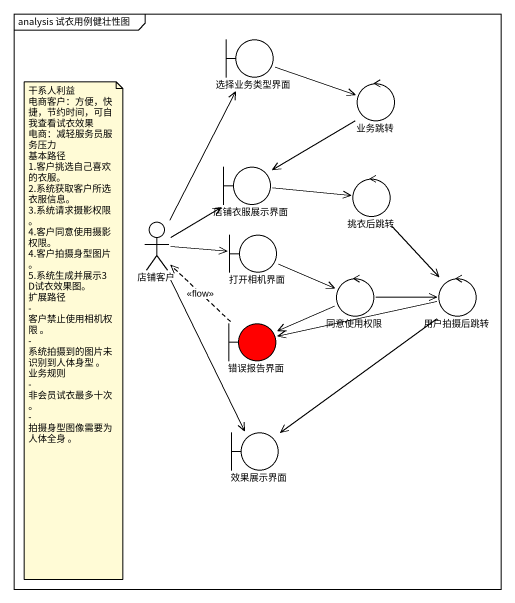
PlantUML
@startuml
mainframe analysis 试衣用例健壮性图
boundary 选择业务类型界面
control 业务跳转
boundary 店铺衣服展示界面
control 挑衣后跳转
actor 店铺客户
boundary 打开相机界面
control 同意使用权限
control 用户拍摄后跳转
boundary 错误报告界面 #FF0000
boundary 效果展示界面
选择业务类型界面 -right-> 业务跳转
业务跳转 --> 店铺衣服展示界面
店铺衣服展示界面 -right-> 挑衣后跳转
挑衣后跳转 --> 用户拍摄后跳转
店铺客户 -up-> 选择业务类型界面
店铺客户 -up-> 店铺衣服展示界面
店铺客户 -right-> 打开相机界面
店铺客户 --> 效果展示界面
打开相机界面 -right-> 同意使用权限
同意使用权限 -right-> 用户拍摄后跳转
同意使用权限 -left-> 错误报告界面
用户拍摄后跳转 -left-> 错误报告界面
用户拍摄后跳转 --> 效果展示界面
错误报告界面 .up.> 店铺客户 : <<flow>>
note as N1
  干系人利益
  电商客户：方便，快捷，节约时间，可自我查看试衣效果
  电商：减轻服务员服务压力
  基本路径
  1.客户挑选自己喜欢的衣服。
  2.系统获取客户所选衣服信息。
  3.系统请求摄影权限。
  4.客户同意使用摄影权限。
  4.客户拍摄身型图片。
  5.系统生成并展示3D试衣效果图。
  扩展路径
  - 客户禁止使用相机权限 。
  - 系统拍摄到的图片未识别到人体身型 。
  业务规则
  - 非会员试衣最多十次 。
  - 拍摄身型图像需要为人体全身 。
end note
@enduml
